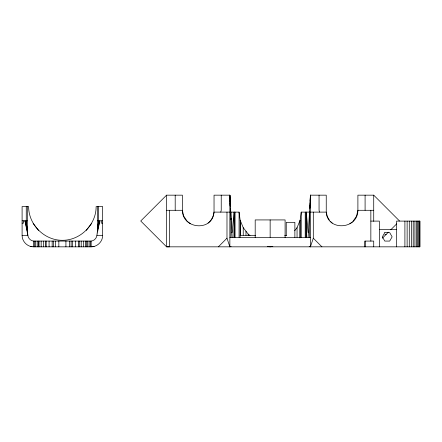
<?xml version="1.0" encoding="UTF-8"?>
<svg xmlns="http://www.w3.org/2000/svg" width="442" height="442" viewBox="0 0 442 442"><rect width="100%" height="100%" fill="white"/><g stroke="black" fill="none" stroke-linecap="round" stroke-linejoin="round"><path stroke-width="0.66" d="M308.107 237.337L310.422 195.165L310.4 201.287L310.422 195.165L326.246 195.165L326.246 210.293C325.284 231.393 357.838 230.431 357.898 210.293L357.898 195.165L373.722 195.165L399.557 221M310.135 201.287L310.422 195.165L310.422 246.835L309.19 246.316M309.975 208.094L310.069 205.37M310.212 201.287L310.422 195.165M309.455 215.58L309.615 212.177M309.809 208.094L310.069 202.651M102.66 235.326C102.793 241.476 97.301 246.962 91.151 246.835L33.609 246.835C27.459 246.962 21.973 241.476 22.1 235.326L22.1 206.552L28.625 206.552C28.515 224.619 44.316 240.42 62.383 240.31C80.444 240.42 96.251 224.619 96.135 206.552L102.66 206.552L102.66 235.326L96.909 235.326C96.632 238.282 94.107 240.807 91.151 241.078L33.609 241.078C30.653 240.807 28.128 238.282 27.857 235.326L24.979 220.818L27.299 230.763L27.299 206.552M98.671 220.818L96.909 235.326L99.781 220.818L97.461 230.763L98.5 220.818L98.5 206.552M300.157 237.255L300.157 220.155L301.217 212.11L309.765 212.11M220.746 212.11L221.232 210.293L221.232 195.165M310.422 246.835L313.301 238.205L313.301 212.11M294.698 230.718L297.052 227.652L300.157 220.155M86.251 230.42L91.616 223.431M353.036 221.26L356.49 216.226L357.898 210.293L373.722 210.293M396.596 246.835L396.596 221.099L419.9 221.099L419.9 246.835L166.568 246.835L140.733 221L166.568 195.165L182.391 195.165L182.391 210.293C182.369 229.359 212.751 231.835 214 212.11L229.862 212.11M218.354 246.835L226.984 238.205L226.984 212.11M382.352 238.205L388.347 232.21M390.783 229.774L396.689 223.862M208.049 223.094C211.906 220.077 214.221 215.193 214.038 210.293L214.038 195.165L229.862 195.165L232.183 237.337M349.821 223.768L352.291 222.006M226.984 238.205L229.862 246.835L231.094 246.316M384.877 234.768L386.192 234.365M92.654 246.735L94.129 246.443M272.869 246.448L270.145 246.835L267.416 246.448M166.568 210.293L182.391 210.293L183.524 215.613M230.52 212.11L239.072 212.11L240.128 220.155L240.128 237.255M310.422 212.11L326.284 212.11L327.284 216.447L329.329 220.088M22.1 220.818L27.299 220.818M97.461 220.818L102.66 220.818M370.844 221.099L379.33 221.099L379.33 246.835M22.1 223.122L23.537 223.122L23.537 220.818M102.66 223.122L101.224 223.122L101.224 220.818M379.33 229.37L396.596 229.37M231.641 232.586L232.183 232.586L234.022 212.11L234.022 237.304M22.1 235.326L27.857 235.326L26.089 220.818M240.067 235.326L255.515 235.326M284.637 235.326L286.681 235.326M229.862 237.337L310.422 237.337M30.631 246.443L32.106 246.735M190.469 223.768L187.204 221.304L183.8 216.226M240.128 220.155L243.233 227.652L248.172 234.083L250.001 235.492M330.704 221.663L332.235 223.094M313.301 238.205L321.931 246.835M33.15 223.431L38.509 230.42M319.544 212.11L319.058 210.293L319.058 195.165M27.299 230.763L26.26 220.818L26.26 206.552M308.107 232.586L306.262 212.11L306.262 237.304M229.862 246.835L229.862 195.165L230.381 206.055M230.509 208.773L230.702 212.856M230.962 218.298L231.028 219.663M229.862 195.165L229.895 198.568M230.055 200.607L230.243 206.055M230.061 203.331L230.127 206.055M419.789 221.099L419.789 246.835M419.375 221.099L419.375 246.835M418.668 221.099L418.668 246.835M417.679 221.099L417.679 246.835M416.425 221.099L416.425 246.835M414.933 221.099L414.933 246.835M413.22 221.099L413.22 246.835M411.331 221.099L411.331 246.835M409.286 221.099L409.286 246.835M407.132 221.099L407.132 246.835M404.905 221.099L404.905 246.835M373.722 195.165L373.722 221.326M373.722 246.835L373.722 241.078L364.904 241.078L364.904 246.835M370.844 210.293L370.844 241.078M365.092 195.165L365.092 210.293M365.092 241.078L365.092 246.835M309.372 212.11L309.372 237.337M306.052 212.11L306.052 237.304M305.223 212.11L305.223 237.304M301.217 212.11L301.217 237.304M299.908 220.757L299.908 237.912M297.052 227.652L297.052 237.243M294.875 237.354L294.875 222.376L286.245 222.376L286.245 235.326M285.096 237.641L285.096 219.928L255.194 219.928L255.194 237.641M270.145 219.928L270.145 237.337M248.172 234.083L248.172 235.426M245.979 231.227L245.979 235.299M243.233 227.652L243.233 235.188M240.376 220.757L240.376 235.166M239.072 212.11L239.072 237.304M235.061 212.11L235.061 237.304M234.238 212.11L234.238 237.304M230.912 212.11L230.912 237.337M175.198 195.165L175.198 210.293M169.441 210.293L169.441 246.835L166.568 246.818L166.568 195.165M97.461 206.552L97.461 230.763M91.151 241.078L91.151 246.835M90.279 241.078L90.279 246.835M89.074 241.078L89.074 246.835M87.555 241.078L87.555 246.835M86.251 241.078L86.251 246.835M85.726 241.078L85.726 246.835M83.599 241.078L83.599 246.835M81.206 241.078L81.206 246.835M79.256 241.078L79.256 246.835M78.56 241.078L78.56 246.835M75.681 241.078L75.681 246.835M72.593 241.078L72.593 246.835M71.118 241.078L71.118 246.835M69.333 241.078L69.333 246.835M65.919 241.078L65.919 246.835M58.841 241.078L58.841 246.835M55.427 241.078L55.427 246.835M53.642 241.078L53.642 246.835M52.167 241.078L52.167 246.835M49.079 241.078L49.079 246.835M46.2 241.078L46.2 246.835M45.504 241.078L45.504 246.835M43.554 241.078L43.554 246.835M41.161 241.078L41.161 246.835M39.04 241.078L39.04 246.835M38.509 241.078L38.509 246.835M37.205 241.078L37.205 246.835M35.686 241.078L35.686 246.835M34.482 241.078L34.482 246.835M33.609 241.078L33.609 246.835M384.8 232.608L382.352 236.846L384.8 241.078L389.689 241.078L392.137 236.846L389.689 232.608L384.8 232.608"/></g></svg>
